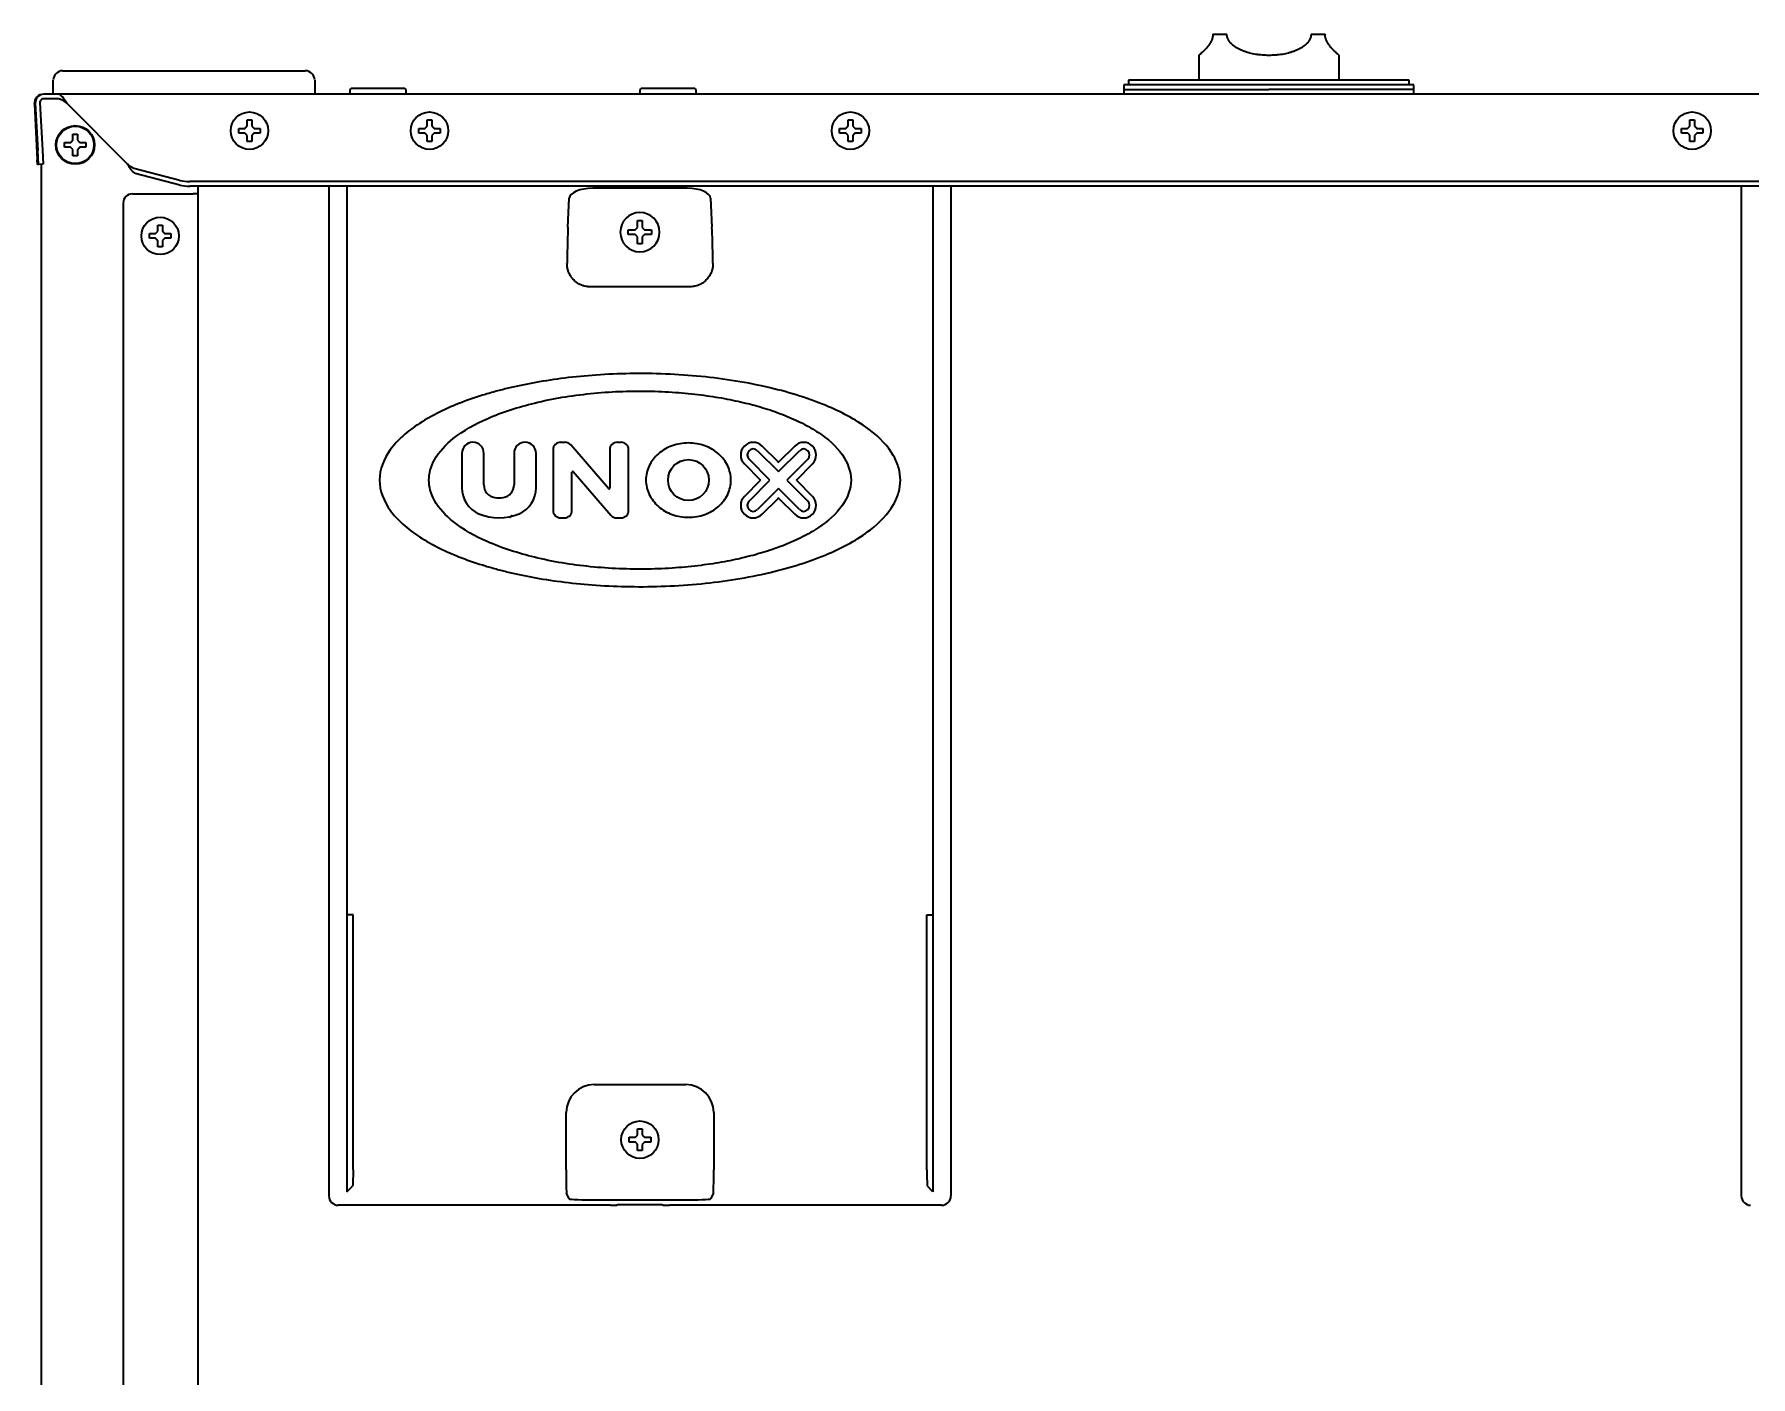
# Model space of a CAD drawing. Extents: x 5987 to 10491, y -672 to 3708.
# Drawn here: x 5997.1 to 6364.1, y 2134.2 to 2421.1 of the extents above; entities that cross this region are included whole.
import ezdxf

# ---------------------------------------------------------------- set-up
doc = ezdxf.new("R2010")
doc.units = 0
doc.header["$LTSCALE"] = 5
doc.layers.add('1', color=7, linetype='CONTINUOUS', true_color=0xffffff)

msp = doc.modelspace()

# ---------------------------------------------------------------- linework, layer by layer
at = {"layer": '1', "color": 7, "linetype": 'Continuous', "lineweight": 35}
for p, q in [((6249.07, 2421.13), (6252.07, 2421.13)), ((6270.07, 2421.13), (6273.07, 2421.13)), ((6246.07, 2416.63), (6246.07, 2411.32)), ((6276.07, 2411.32), (6276.07, 2416.63)), ((6001.07, 2408.33), (6001.13, 2411.36)), ((6003.13, 2413.33), (6008.12, 2413.33)), ((6008.12, 2413.33), (6050.02, 2413.33)), ((6050.02, 2413.33), (6055.02, 2413.33)), ((6057.02, 2411.36), (6057.07, 2408.33)), ((6291.07, 2411.33), (6231.07, 2411.33)), ((6231.07, 2411.33), (6231.07, 2410.33)), ((6291.07, 2410.33), (6291.07, 2411.33)), ((6002.07, 2408.33), (5999.07, 2408.33)), ((6855.07, 2408.33), (6002.07, 2408.33)), ((6064.82, 2409.58), (6064.57, 2409.33)), ((6064.57, 2409.33), (6064.57, 2408.33)), ((6076.32, 2409.58), (6064.82, 2409.58)), ((6076.57, 2409.33), (6076.32, 2409.58)), ((6076.57, 2408.33), (6076.57, 2409.33)), ((6126.82, 2409.58), (6126.57, 2409.33)), ((6126.57, 2409.33), (6126.57, 2408.33)), ((6138.32, 2409.58), (6126.82, 2409.58)), ((6138.57, 2409.33), (6138.32, 2409.58)), ((6138.57, 2408.33), (6138.57, 2409.33)), ((6261.07, 2410.33), (6230.07, 2410.33)), ((6230.07, 2410.33), (6230.07, 2409.33)), ((6230.07, 2409.33), (6230.07, 2408.33)), ((6230.07, 2409.33), (6261.07, 2409.33)), ((6292.07, 2410.33), (6261.07, 2410.33)), ((6292.07, 2409.33), (6261.07, 2409.33)), ((6292.07, 2409.33), (6292.07, 2410.33)), ((6292.07, 2408.33), (6292.07, 2409.33)), ((5997.08, 2406.22), (5997.7, 2394.32)), ((5997.27, 2406.43), (5997.8, 2396.32)), ((5998.27, 2406.48), (5998.8, 2396.37)), ((6002.07, 2407.33), (5999.07, 2407.33)), ((6004.07, 2406.33), (6017.07, 2393.33)), ((6040.77, 2400.53), (6040.77, 2401.03)), ((6040.77, 2400.03), (6040.77, 2400.53)), ((6045.37, 2401.03), (6045.37, 2400.53)), ((6045.37, 2400.53), (6045.37, 2400.03)), ((6079.27, 2400.53), (6079.27, 2401.03)), ((6079.27, 2400.03), (6079.27, 2400.53)), ((6083.87, 2401.03), (6083.87, 2400.53)), ((6083.87, 2400.53), (6083.87, 2400.03)), ((6169.27, 2400.53), (6169.27, 2401.03)), ((6169.27, 2400.03), (6169.27, 2400.53)), ((6173.87, 2401.03), (6173.87, 2400.53)), ((6173.87, 2400.53), (6173.87, 2400.03)), ((6349.27, 2400.53), (6349.27, 2401.03)), ((6349.27, 2400.03), (6349.27, 2400.53)), ((6353.87, 2401.03), (6353.87, 2400.53)), ((6353.87, 2400.53), (6353.87, 2400.03)), ((6003.52, 2397.48), (6003.52, 2397.98)), ((6003.52, 2396.98), (6003.52, 2397.48)), ((6008.12, 2397.98), (6008.12, 2397.48)), ((6008.12, 2397.48), (6008.12, 2396.98)), ((5997.75, 2393.33), (5997.7, 2394.32)), ((5997.75, 2393.33), (5997.96, 2393.34)), ((5997.96, 2393.33), (5997.8, 2396.32)), ((5998.96, 2393.38), (5997.96, 2393.33)), ((5998.57, 2393.35), (5998.57, 1373.93)), ((5998.8, 2396.37), (5998.96, 2393.38)), ((6028.19, 2389.88), (6018.61, 2392.36)), ((6028.19, 2388.91), (6018.61, 2391.39)), ((6826.83, 2389.65), (6030.32, 2389.65)), ((6018.07, 2387.03), (6031.07, 2387.03)), ((6826.83, 2388.69), (6030.32, 2388.69)), ((6032.07, 2387.03), (6031.07, 2387.03)), ((6032.07, 2388.68), (6032.07, 1387.03)), ((6060.07, 2388.69), (6060.07, 2172.82)), ((6063.92, 2388.69), (6063.92, 2232.89)), ((6111.17, 2379.87), (6111.47, 2386.07)), ((6136.68, 2388.21), (6116.47, 2388.21)), ((6141.68, 2386.07), (6141.97, 2379.87)), ((6189.23, 2388.69), (6189.23, 2232.89)), ((6193.07, 2388.69), (6193.07, 2172.82)), ((6362.07, 2388.69), (6362.07, 2172.82)), ((6016.07, 2385.03), (6016.07, 1376.53)), ((6021.67, 2378.03), (6021.67, 2378.53)), ((6026.27, 2378.53), (6026.27, 2378.03)), ((6124.07, 2379.33), (6125.57, 2379.33)), ((6124.07, 2378.83), (6124.07, 2379.33)), ((6124.07, 2378.33), (6124.07, 2378.83)), ((6125.57, 2378.33), (6124.07, 2378.33)), ((6125.57, 2379.33), (6126.07, 2379.83)), ((6126.07, 2377.83), (6125.57, 2378.33)), ((6126.07, 2379.83), (6126.07, 2381.33)), ((6126.07, 2381.33), (6127.07, 2381.33)), ((6127.07, 2381.33), (6127.07, 2379.83)), ((6127.07, 2379.83), (6127.57, 2379.33)), ((6127.57, 2378.33), (6127.07, 2377.83)), ((6127.57, 2379.33), (6129.07, 2379.33)), ((6129.07, 2378.33), (6127.57, 2378.33)), ((6129.07, 2379.33), (6129.07, 2378.83)), ((6129.07, 2378.83), (6129.07, 2378.33)), ((6021.67, 2377.53), (6021.67, 2378.03)), ((6026.27, 2378.03), (6026.27, 2377.53)), ((6126.07, 2376.33), (6126.07, 2377.83)), ((6127.07, 2376.33), (6126.07, 2376.33)), ((6127.07, 2377.83), (6127.07, 2376.33)), ((6137.25, 2367.15), (6115.9, 2367.15)), ((6088.48, 2331.55), (6088.48, 2324.2)), ((6093.19, 2324.79), (6093.19, 2331.55)), ((6099.65, 2331.55), (6099.65, 2324.79)), ((6104.36, 2324.2), (6104.36, 2331.55)), ((6108, 2332.29), (6108, 2319.37)), ((6110.55, 2333.9), (6109.61, 2333.9)), ((6119.88, 2324.02), (6111.77, 2333.35)), ((6120.11, 2332.29), (6120.11, 2324.11)), ((6122.53, 2333.9), (6121.73, 2333.9)), ((6124.15, 2319.37), (6124.15, 2332.29)), ((6151.71, 2332.12), (6156.18, 2327.64)), ((6156.09, 2329.73), (6152.7, 2333.11)), ((6156.18, 2327.64), (6160.66, 2332.12)), ((6159.66, 2333.11), (6156.28, 2329.73)), ((6112.04, 2319.37), (6112.04, 2327.55)), ((6112.27, 2327.64), (6120.38, 2318.31)), ((6148.9, 2329.31), (6152.28, 2325.92)), ((6154.37, 2325.83), (6149.89, 2330.3)), ((6162.48, 2330.3), (6158, 2325.83)), ((6160.09, 2325.92), (6163.47, 2329.31)), ((6152.28, 2325.73), (6148.9, 2322.35)), ((6149.89, 2321.35), (6154.37, 2325.83)), ((6156.18, 2324.01), (6151.71, 2319.53)), ((6160.66, 2319.53), (6156.18, 2324.01)), ((6158, 2325.83), (6162.48, 2321.35)), ((6163.47, 2322.35), (6160.09, 2325.73)), ((6152.7, 2318.54), (6156.09, 2321.92)), ((6156.28, 2321.92), (6159.66, 2318.54)), ((6109.61, 2317.75), (6110.42, 2317.75)), ((6121.6, 2317.75), (6122.53, 2317.75)), ((6063.92, 2232.89), (6063.92, 2173.67)), ((6065.23, 2232.89), (6063.92, 2232.89)), ((6065.23, 2178.37), (6065.23, 2232.89)), ((6187.91, 2178.37), (6187.91, 2232.89)), ((6187.91, 2232.89), (6189.23, 2232.89)), ((6189.23, 2232.89), (6189.23, 2173.67)), ((6116.79, 2196.61), (6136.36, 2196.61)), ((6110.79, 2178.37), (6110.79, 2190.61)), ((6142.36, 2190.61), (6142.36, 2178.37)), ((6124.27, 2184.83), (6124.27, 2185.33)), ((6124.27, 2184.33), (6124.27, 2184.83)), ((6128.87, 2185.33), (6128.87, 2184.83)), ((6128.87, 2184.83), (6128.87, 2184.33)), ((6063.92, 2173.67), (6065.11, 2174.87)), ((6111.47, 2172.17), (6110.87, 2173.37)), ((6142.27, 2173.37), (6141.68, 2172.17)), ((6189.23, 2173.67), (6188.03, 2174.87)), ((6120.24, 2170.83), (6062.07, 2170.83)), ((6135.68, 2171.93), (6117.47, 2171.93)), ((6130.07, 2170.9), (6123.07, 2170.9)), ((6191.07, 2170.83), (6132.9, 2170.83))]:
    msp.add_line(p, q, dxfattribs=at)
for centre, radius in [((6043.07, 2400.53), 4), ((6081.57, 2400.53), 4), ((6171.57, 2400.53), 4), ((6351.57, 2400.53), 4), ((6005.82, 2397.48), 4.13), ((6005.82, 2397.48), 4), ((6023.97, 2378.03), 4), ((6136.94, 2325.83), 4.37), ((6126.57, 2184.83), 4)]:
    msp.add_circle(centre, radius, dxfattribs=at)
for centre, radius, start, end in [((6003.13, 2411.33), 2, 90, 179), ((6055.02, 2411.33), 2, 1, 90), ((5999.07, 2406.33), 2, 90, 183), ((5999.07, 2406.53), 1.8, 90, 183), ((5999.07, 2406.53), 0.8, 90, 183), ((6018.07, 2385.03), 2, 90, 180), ((6126.57, 2378.83), 4.2, 0, 180), ((6126.57, 2378.83), 4.2, 180, 0), ((6090.84, 2331.55), 2.36, 0, 180), ((6102.01, 2331.55), 2.36, 0, 180), ((6109.61, 2332.29), 1.62, 90, 180), ((6110.55, 2332.29), 1.62, 41, 90), ((6121.73, 2332.29), 1.62, 90, 180), ((6122.53, 2332.29), 1.62, 0, 90), ((6150.8, 2331.21), 2.69, 45, 225), ((6150.8, 2331.21), 1.29, 45, 225), ((6161.57, 2331.21), 2.69, 315, 135), ((6161.57, 2331.21), 1.29, 315, 135), ((6112.17, 2327.55), 0.135, 41, 180), ((6156.18, 2329.82), 0.135, 225, 315), ((6094.54, 2324.2), 6.06, 180, 246.4218), ((6095.88, 2324.79), 2.69, 180, 262.3377), ((6096.96, 2324.79), 2.69, 277.6623, 0), ((6098.31, 2324.2), 6.06, 293.5782, 0), ((6119.98, 2324.11), 0.135, 221, 0), ((6152.19, 2325.83), 0.135, 315, 45), ((6160.18, 2325.83), 0.135, 135, 225), ((6096.42, 2328.79), 6.73, 262.3377, 277.6623), ((6150.8, 2320.44), 2.69, 135, 315), ((6150.8, 2320.44), 1.29, 135, 315), ((6156.18, 2321.83), 0.135, 45, 135), ((6161.57, 2320.44), 2.69, 225, 45), ((6161.57, 2320.44), 1.29, 225, 45), ((6096.42, 2328.52), 10.77, 246.4218, 293.5782), ((6109.61, 2319.37), 1.62, 180, 270), ((6110.42, 2319.37), 1.62, 270, 0), ((6121.6, 2319.37), 1.62, 221, 270), ((6122.53, 2319.37), 1.62, 270, 0)]:
    msp.add_arc(centre, radius, start, end, dxfattribs=at)
for centre, major_axis, ratio, start_param, end_param in [((6030.32, 2390.43), (-3, 0), 0.258819, 0.785398, 1.570796), ((6030.32, 2389.46), (-3, 0), 0.258819, 0.785398, 1.570796), ((6116.47, 2386.03), (5, 0), 0.436764, 1.570796, 3.124139), ((6136.68, 2386.03), (5, 0), 0.436764, 0.017453, 1.570796), ((6111.35, 2352.62), (0, 29), 0.017455, 0.349066, 0.828488), ((6141.8, 2352.62), (0, 29), 0.017455, -0.828488, -0.349066), ((6116.79, 2190.61), (-4.24, 4.24), 0.999594, -0.785246, 0.785246), ((6136.36, 2190.61), (4.24, 4.24), 0.999594, 5.497939, 7.068431), ((6110.87, 2178.37), (0, 5), 0.017455, 1.570796, 3.106686), ((6142.27, 2178.37), (0, 5), 0.017455, 3.176499, 4.712389), ((6188.04, 2178.37), (0, 3.5), 0.034921, 1.570796, 3.106686), ((6062.07, 2172.83), (1.42, 1.42), 0.998783, 2.356803, 3.926382), ((6191.07, 2172.83), (-1.42, 1.42), 0.998783, 2.356803, 3.926382), ((6364.07, 2172.83), (1.42, 1.42), 0.998783, 2.356803, 3.926382), ((6117.47, 2172.18), (6, 0), 0.040741, 3.159046, 4.712389), ((6120.24, 2170.88), (1.5, 0), 0.034921, 4.712389, 5.943348), ((6123.07, 2170.84), (-1.5, 0), 0.034921, -1.570796, -0.339837), ((6130.07, 2170.84), (-1.5, 0), 0.034921, 3.48143, 4.712389), ((6132.9, 2170.88), (-1.5, 0), 0.034921, 0.339837, 1.570796), ((6135.68, 2172.18), (-6, 0), 0.040741, 1.570796, 3.124139)]:
    msp.add_ellipse(centre, major_axis=major_axis, ratio=ratio, start_param=start_param, end_param=end_param, dxfattribs=at)
at = {"layer": '1', "color": 7, "linetype": 'Continuous', "lineweight": 35, "extrusion": (0, 0, -1)}
msp.add_ellipse((6065.11, 2178.37), major_axis=(0, 3.5), ratio=0.034921, start_param=1.570796, end_param=3.106686, dxfattribs=at)
at = {"layer": '1', "color": 7, "linetype": 'Continuous', "lineweight": 35}
for points, knots in [([(6249.07, 2421.13), (6249.07, 2421.07), (6249.07, 2421.01), (6249.06, 2420.89), (6249.06, 2420.83), (6249.04, 2420.65), (6249.02, 2420.54), (6248.97, 2420.31), (6248.93, 2420.21), (6248.86, 2420), (6248.83, 2419.9), (6248.77, 2419.78), (6248.76, 2419.76), (6248.74, 2419.71), (6248.73, 2419.69), (6248.7, 2419.62), (6248.68, 2419.57), (6248.61, 2419.44), (6248.56, 2419.36), (6248.47, 2419.19), (6248.42, 2419.12), (6248.32, 2418.97), (6248.27, 2418.89), (6248.2, 2418.79), (6248.17, 2418.76), (6248.12, 2418.69), (6248.1, 2418.66), (6248.02, 2418.56), (6247.97, 2418.5), (6247.87, 2418.38), (6247.82, 2418.32), (6247.73, 2418.21), (6247.68, 2418.15), (6247.44, 2417.89), (6247.27, 2417.71), (6247.06, 2417.51), (6247.02, 2417.47), (6246.94, 2417.4), (6246.83, 2417.29), (6246.73, 2417.2), (6246.54, 2417.02), (6246.43, 2416.93), (6246.32, 2416.83), (6246.29, 2416.81), (6246.26, 2416.78), (6246.24, 2416.77), (6246.23, 2416.76), (6246.19, 2416.72), (6246.13, 2416.68), (6246.1, 2416.65), (6246.08, 2416.63), (6246.07, 2416.63), (6246.07, 2416.63)], [0, 0, 0, 0, 0.015661, 0.015661, 0.031322, 0.031322, 0.062644, 0.062644, 0.093966, 0.093966, 0.125288, 0.125288, 0.133118, 0.133118, 0.140949, 0.140949, 0.15661, 0.15661, 0.187932, 0.187932, 0.219254, 0.219254, 0.250576, 0.250576, 0.266237, 0.266237, 0.281898, 0.281898, 0.31322, 0.31322, 0.344542, 0.344542, 0.375864, 0.375864, 0.501151, 0.501151, 0.532473, 0.532473, 0.563795, 0.626439, 0.626439, 0.751727, 0.751727, 0.783049, 0.79871, 0.79871, 0.814371, 0.814371, 0.877015, 0.939659, 0.939659, 1, 1, 1, 1]), ([(6270.07, 2421.13), (6270.07, 2421.07), (6270.07, 2421.01), (6270.06, 2420.89), (6270.05, 2420.83), (6270.03, 2420.65), (6270, 2420.54), (6269.93, 2420.31), (6269.88, 2420.2), (6269.79, 2420), (6269.73, 2419.9), (6269.65, 2419.75), (6269.61, 2419.71), (6269.55, 2419.62), (6269.52, 2419.57), (6269.42, 2419.44), (6269.35, 2419.35), (6269.2, 2419.19), (6269.13, 2419.11), (6268.97, 2418.96), (6268.89, 2418.89), (6268.76, 2418.79), (6268.72, 2418.75), (6268.64, 2418.69), (6268.59, 2418.65), (6268.46, 2418.56), (6268.37, 2418.49), (6268.1, 2418.31), (6267.92, 2418.2), (6267.54, 2417.99), (6267.34, 2417.89), (6266.94, 2417.71), (6266.74, 2417.63), (6266.42, 2417.51), (6266.32, 2417.47), (6266.11, 2417.39), (6266, 2417.36), (6265.67, 2417.26), (6265.46, 2417.19), (6264.8, 2417.02), (6264.35, 2416.93), (6263.66, 2416.81), (6263.43, 2416.78), (6263.08, 2416.74), (6262.9, 2416.72), (6262.73, 2416.7), (6262.61, 2416.69), (6262.55, 2416.69), (6262.02, 2416.64), (6261.54, 2416.63), (6260.6, 2416.63), (6260.13, 2416.64), (6259.42, 2416.7), (6259.19, 2416.72), (6258.84, 2416.77), (6258.72, 2416.78), (6258.49, 2416.82), (6258.37, 2416.83), (6257.8, 2416.93), (6257.35, 2417.02), (6256.69, 2417.19), (6256.47, 2417.26), (6256.04, 2417.39), (6255.83, 2417.47), (6255.52, 2417.58), (6255.42, 2417.62), (6255.21, 2417.71), (6255.11, 2417.75), (6254.81, 2417.89), (6254.61, 2417.99), (6254.32, 2418.15), (6254.23, 2418.2), (6254.04, 2418.31), (6253.95, 2418.37), (6253.77, 2418.49), (6253.68, 2418.56), (6253.55, 2418.65), (6253.51, 2418.69), (6253.42, 2418.75), (6253.38, 2418.79), (6253.26, 2418.89), (6253.18, 2418.96), (6253.02, 2419.11), (6252.94, 2419.19), (6252.8, 2419.35), (6252.73, 2419.44), (6252.63, 2419.57), (6252.59, 2419.62), (6252.53, 2419.71), (6252.5, 2419.75), (6252.41, 2419.9), (6252.36, 2420), (6252.29, 2420.15), (6252.26, 2420.2), (6252.23, 2420.29), (6252.22, 2420.31), (6252.2, 2420.37), (6252.19, 2420.4), (6252.15, 2420.54), (6252.12, 2420.65), (6252.09, 2420.83), (6252.09, 2420.89), (6252.08, 2420.98), (6252.08, 2421.01), (6252.07, 2421.07), (6252.07, 2421.1), (6252.07, 2421.13)], [0, 0, 0, 0, 0.007812, 0.007812, 0.015625, 0.015625, 0.03125, 0.03125, 0.046875, 0.046875, 0.0625, 0.0625, 0.070312, 0.070312, 0.078125, 0.078125, 0.09375, 0.09375, 0.109375, 0.109375, 0.125, 0.125, 0.132812, 0.132812, 0.140625, 0.140625, 0.15625, 0.15625, 0.1875, 0.1875, 0.21875, 0.21875, 0.25, 0.25, 0.265625, 0.265625, 0.28125, 0.28125, 0.3125, 0.3125, 0.375, 0.375, 0.40625, 0.40625, 0.421875, 0.429687, 0.429687, 0.4375, 0.4375, 0.5, 0.5, 0.5625, 0.5625, 0.59375, 0.59375, 0.609375, 0.609375, 0.625, 0.625, 0.6875, 0.6875, 0.71875, 0.71875, 0.75, 0.75, 0.765625, 0.765625, 0.78125, 0.78125, 0.8125, 0.8125, 0.828125, 0.828125, 0.84375, 0.84375, 0.859375, 0.859375, 0.867187, 0.867187, 0.875, 0.875, 0.890625, 0.890625, 0.90625, 0.90625, 0.921875, 0.921875, 0.929688, 0.929688, 0.9375, 0.9375, 0.953125, 0.953125, 0.960938, 0.960938, 0.964844, 0.964844, 0.96875, 0.96875, 0.984375, 0.984375, 0.992188, 0.992188, 0.996094, 0.996094, 1, 1, 1, 1]), ([(6276.07, 2416.63), (6276.07, 2416.63), (6276.05, 2416.64), (6275.98, 2416.7), (6275.95, 2416.72), (6275.89, 2416.78), (6275.85, 2416.81), (6275.78, 2416.87), (6275.75, 2416.9), (6275.71, 2416.93), (6275.68, 2416.96), (6275.67, 2416.97), (6275.6, 2417.03), (6275.48, 2417.13), (6275.35, 2417.26), (6275.2, 2417.4), (6275.13, 2417.47), (6274.96, 2417.63), (6274.88, 2417.71), (6274.7, 2417.89), (6274.61, 2417.99), (6274.49, 2418.12), (6274.47, 2418.15), (6274.42, 2418.2), (6274.4, 2418.23), (6274.32, 2418.32), (6274.27, 2418.37), (6274.13, 2418.55), (6274.03, 2418.68), (6273.9, 2418.86), (6273.88, 2418.89), (6273.83, 2418.97), (6273.8, 2419), (6273.73, 2419.12), (6273.68, 2419.19), (6273.58, 2419.36), (6273.54, 2419.44), (6273.45, 2419.61), (6273.4, 2419.71), (6273.35, 2419.83), (6273.34, 2419.85), (6273.32, 2419.9), (6273.29, 2419.97), (6273.26, 2420.05), (6273.21, 2420.2), (6273.18, 2420.31), (6273.14, 2420.48), (6273.13, 2420.54), (6273.11, 2420.65), (6273.1, 2420.71), (6273.08, 2420.89), (6273.07, 2421.01), (6273.07, 2421.13)], [0, 0, 0, 0, 0.124495, 0.124495, 0.187031, 0.187031, 0.249567, 0.249567, 0.280835, 0.296469, 0.296469, 0.312103, 0.312103, 0.374639, 0.437175, 0.437175, 0.499711, 0.499711, 0.562247, 0.562247, 0.624783, 0.624783, 0.640418, 0.640418, 0.656052, 0.656052, 0.68732, 0.68732, 0.749856, 0.749856, 0.76549, 0.76549, 0.781124, 0.781124, 0.812392, 0.812392, 0.84366, 0.84366, 0.874928, 0.874928, 0.882745, 0.882745, 0.890562, 0.906196, 0.906196, 0.937464, 0.937464, 0.953098, 0.953098, 0.968732, 0.968732, 1, 1, 1, 1]), ([(6004.07, 2406.33), (6003.99, 2406.39), (6003.91, 2406.46), (6003.74, 2406.59), (6003.66, 2406.65), (6003.49, 2406.77), (6003.41, 2406.83), (6003.24, 2406.94), (6003.16, 2406.99), (6002.99, 2407.08), (6002.91, 2407.12), (6002.74, 2407.19), (6002.66, 2407.22), (6002.49, 2407.28), (6002.41, 2407.29), (6002.24, 2407.32), (6002.16, 2407.33), (6002.07, 2407.33)], [0, 0, 0, 0, 0.125, 0.125, 0.25, 0.25, 0.375, 0.375, 0.5, 0.5, 0.625, 0.625, 0.75, 0.75, 0.875, 0.875, 1, 1, 1, 1]), ([(6040.77, 2401.03), (6040.98, 2401.03), (6041.19, 2401.03), (6041.51, 2401.03), (6041.62, 2401.03), (6041.84, 2401.03), (6041.96, 2401.03), (6042.07, 2401.03)], [0, 0, 0, 0, 0.5, 0.5, 0.75, 0.75, 1, 1, 1, 1]), ([(6043.57, 2402.83), (6043.57, 2402.62), (6043.57, 2402.41), (6043.57, 2402.09), (6043.57, 2401.98), (6043.57, 2401.75), (6043.57, 2401.64), (6043.57, 2401.53)], [0, 0, 0, 0, 0.5, 0.5, 0.75, 0.75, 1, 1, 1, 1]), ([(6079.27, 2401.03), (6079.48, 2401.03), (6079.69, 2401.03), (6080.01, 2401.03), (6080.12, 2401.03), (6080.34, 2401.03), (6080.46, 2401.03), (6080.57, 2401.03)], [0, 0, 0, 0, 0.5, 0.5, 0.75, 0.75, 1, 1, 1, 1]), ([(6082.07, 2402.83), (6082.07, 2402.62), (6082.07, 2402.41), (6082.07, 2402.09), (6082.07, 2401.98), (6082.07, 2401.75), (6082.07, 2401.64), (6082.07, 2401.53)], [0, 0, 0, 0, 0.5, 0.5, 0.75, 0.75, 1, 1, 1, 1]), ([(6169.27, 2401.03), (6169.48, 2401.03), (6169.69, 2401.03), (6170.01, 2401.03), (6170.12, 2401.03), (6170.34, 2401.03), (6170.46, 2401.03), (6170.57, 2401.03)], [0, 0, 0, 0, 0.5, 0.5, 0.75, 0.75, 1, 1, 1, 1]), ([(6172.07, 2402.83), (6172.07, 2402.62), (6172.07, 2402.41), (6172.07, 2402.09), (6172.07, 2401.98), (6172.07, 2401.75), (6172.07, 2401.64), (6172.07, 2401.53)], [0, 0, 0, 0, 0.5, 0.5, 0.75, 0.75, 1, 1, 1, 1]), ([(6349.27, 2401.03), (6349.48, 2401.03), (6349.69, 2401.03), (6350.01, 2401.03), (6350.12, 2401.03), (6350.34, 2401.03), (6350.46, 2401.03), (6350.57, 2401.03)], [0, 0, 0, 0, 0.5, 0.5, 0.75, 0.75, 1, 1, 1, 1]), ([(6352.07, 2402.83), (6352.07, 2402.62), (6352.07, 2402.41), (6352.07, 2402.09), (6352.07, 2401.98), (6352.07, 2401.75), (6352.07, 2401.64), (6352.07, 2401.53)], [0, 0, 0, 0, 0.5, 0.5, 0.75, 0.75, 1, 1, 1, 1]), ([(6003.52, 2397.98), (6003.73, 2397.98), (6003.94, 2397.98), (6004.26, 2397.98), (6004.37, 2397.98), (6004.59, 2397.98), (6004.71, 2397.98), (6004.82, 2397.98)], [0, 0, 0, 0, 0.5, 0.5, 0.75, 0.75, 1, 1, 1, 1]), ([(6006.32, 2399.78), (6006.32, 2399.57), (6006.32, 2399.36), (6006.32, 2399.04), (6006.32, 2398.93), (6006.32, 2398.7), (6006.32, 2398.59), (6006.32, 2398.48)], [0, 0, 0, 0, 0.5, 0.5, 0.75, 0.75, 1, 1, 1, 1]), ([(6008.12, 2396.98), (6007.92, 2396.98), (6007.71, 2396.98), (6007.39, 2396.98), (6007.28, 2396.98), (6007.05, 2396.98), (6006.94, 2396.98), (6006.82, 2396.98)], [0, 0, 0, 0, 0.5, 0.5, 0.75, 0.75, 1, 1, 1, 1]), ([(6042.57, 2398.23), (6042.57, 2398.43), (6042.57, 2398.64), (6042.57, 2398.96), (6042.57, 2399.07), (6042.57, 2399.3), (6042.57, 2399.41), (6042.57, 2399.53)], [0, 0, 0, 0, 0.5, 0.5, 0.75, 0.75, 1, 1, 1, 1]), ([(6045.37, 2400.03), (6045.17, 2400.03), (6044.96, 2400.03), (6044.64, 2400.03), (6044.53, 2400.03), (6044.3, 2400.03), (6044.19, 2400.03), (6044.07, 2400.03)], [0, 0, 0, 0, 0.5, 0.5, 0.75, 0.75, 1, 1, 1, 1]), ([(6081.07, 2398.23), (6081.07, 2398.43), (6081.07, 2398.64), (6081.07, 2398.96), (6081.07, 2399.07), (6081.07, 2399.3), (6081.07, 2399.41), (6081.07, 2399.53)], [0, 0, 0, 0, 0.5, 0.5, 0.75, 0.75, 1, 1, 1, 1]), ([(6083.87, 2400.03), (6083.67, 2400.03), (6083.46, 2400.03), (6083.14, 2400.03), (6083.03, 2400.03), (6082.8, 2400.03), (6082.69, 2400.03), (6082.57, 2400.03)], [0, 0, 0, 0, 0.5, 0.5, 0.75, 0.75, 1, 1, 1, 1]), ([(6171.07, 2398.23), (6171.07, 2398.43), (6171.07, 2398.64), (6171.07, 2398.96), (6171.07, 2399.07), (6171.07, 2399.3), (6171.07, 2399.41), (6171.07, 2399.53)], [0, 0, 0, 0, 0.5, 0.5, 0.75, 0.75, 1, 1, 1, 1]), ([(6173.87, 2400.03), (6173.67, 2400.03), (6173.46, 2400.03), (6173.14, 2400.03), (6173.03, 2400.03), (6172.8, 2400.03), (6172.69, 2400.03), (6172.57, 2400.03)], [0, 0, 0, 0, 0.5, 0.5, 0.75, 0.75, 1, 1, 1, 1]), ([(6351.07, 2398.23), (6351.07, 2398.43), (6351.07, 2398.64), (6351.07, 2398.96), (6351.07, 2399.07), (6351.07, 2399.3), (6351.07, 2399.41), (6351.07, 2399.53)], [0, 0, 0, 0, 0.5, 0.5, 0.75, 0.75, 1, 1, 1, 1]), ([(6353.87, 2400.03), (6353.67, 2400.03), (6353.46, 2400.03), (6353.14, 2400.03), (6353.03, 2400.03), (6352.8, 2400.03), (6352.69, 2400.03), (6352.57, 2400.03)], [0, 0, 0, 0, 0.5, 0.5, 0.75, 0.75, 1, 1, 1, 1]), ([(6005.32, 2395.18), (6005.32, 2395.38), (6005.32, 2395.59), (6005.32, 2395.91), (6005.32, 2396.02), (6005.32, 2396.25), (6005.32, 2396.36), (6005.32, 2396.48)], [0, 0, 0, 0, 0.5, 0.5, 0.75, 0.75, 1, 1, 1, 1]), ([(6018.61, 2391.39), (6018.54, 2391.42), (6018.48, 2391.46), (6018.35, 2391.55), (6018.29, 2391.6), (6018.16, 2391.72), (6018.1, 2391.79), (6017.97, 2391.94), (6017.9, 2392.02), (6017.78, 2392.2), (6017.71, 2392.29), (6017.58, 2392.48), (6017.52, 2392.58), (6017.39, 2392.79), (6017.33, 2392.89), (6017.2, 2393.11), (6017.14, 2393.22), (6017.07, 2393.33)], [0, 0, 0, 0, 0.125, 0.125, 0.25, 0.25, 0.375, 0.375, 0.5, 0.5, 0.625, 0.625, 0.75, 0.75, 0.875, 0.875, 1, 1, 1, 1]), ([(6021.67, 2378.53), (6021.88, 2378.53), (6022.09, 2378.53), (6022.41, 2378.53), (6022.52, 2378.53), (6022.74, 2378.53), (6022.86, 2378.53), (6022.97, 2378.53)], [0, 0, 0, 0, 0.5, 0.5, 0.75, 0.75, 1, 1, 1, 1]), ([(6024.47, 2380.33), (6024.47, 2380.12), (6024.47, 2379.91), (6024.47, 2379.59), (6024.47, 2379.48), (6024.47, 2379.25), (6024.47, 2379.14), (6024.47, 2379.03)], [0, 0, 0, 0, 0.5, 0.5, 0.75, 0.75, 1, 1, 1, 1]), ([(6023.47, 2375.73), (6023.47, 2375.93), (6023.47, 2376.14), (6023.47, 2376.46), (6023.47, 2376.57), (6023.47, 2376.8), (6023.47, 2376.91), (6023.47, 2377.03)], [0, 0, 0, 0, 0.5, 0.5, 0.75, 0.75, 1, 1, 1, 1]), ([(6026.27, 2377.53), (6026.07, 2377.53), (6025.86, 2377.53), (6025.54, 2377.53), (6025.43, 2377.53), (6025.2, 2377.53), (6025.09, 2377.53), (6024.97, 2377.53)], [0, 0, 0, 0, 0.5, 0.5, 0.75, 0.75, 1, 1, 1, 1]), ([(6115.9, 2367.15), (6115.85, 2367.15), (6115.8, 2367.15), (6115.7, 2367.15), (6115.56, 2367.16), (6115.41, 2367.17), (6115.13, 2367.21), (6114.94, 2367.24), (6114.66, 2367.31), (6114.57, 2367.33), (6114.43, 2367.37), (6114.39, 2367.39), (6114.3, 2367.42), (6114.25, 2367.43), (6114.03, 2367.51), (6113.86, 2367.59), (6113.53, 2367.75), (6113.37, 2367.84), (6113.18, 2367.97), (6113.14, 2367.99), (6113.07, 2368.05), (6112.96, 2368.12), (6112.85, 2368.2), (6112.65, 2368.37), (6112.52, 2368.49), (6112.29, 2368.73), (6112.17, 2368.85), (6112.04, 2369.01), (6112.02, 2369.05), (6111.97, 2369.11), (6111.94, 2369.15), (6111.87, 2369.24), (6111.83, 2369.31), (6111.7, 2369.51), (6111.62, 2369.65), (6111.47, 2369.92), (6111.41, 2370.06), (6111.32, 2370.26), (6111.3, 2370.33), (6111.26, 2370.44), (6111.25, 2370.47), (6111.22, 2370.54), (6111.21, 2370.58), (6111.16, 2370.75), (6111.12, 2370.89), (6111.06, 2371.16), (6111.04, 2371.3), (6110.98, 2371.7), (6110.97, 2371.96), (6110.97, 2372.23)], [0, 0, 0, 0, 0.015625, 0.015625, 0.03125, 0.0625, 0.0625, 0.125, 0.125, 0.15625, 0.15625, 0.171875, 0.171875, 0.1875, 0.1875, 0.25, 0.25, 0.3125, 0.3125, 0.328125, 0.328125, 0.34375, 0.375, 0.375, 0.4375, 0.4375, 0.5, 0.5, 0.515625, 0.515625, 0.53125, 0.53125, 0.5625, 0.5625, 0.625, 0.625, 0.6875, 0.6875, 0.71875, 0.71875, 0.734375, 0.734375, 0.75, 0.75, 0.8125, 0.8125, 0.875, 0.875, 1, 1, 1, 1]), ([(6142.17, 2372.23), (6142.17, 2372.16), (6142.17, 2372.09), (6142.17, 2371.96), (6142.17, 2371.9), (6142.16, 2371.7), (6142.14, 2371.56), (6142.11, 2371.3), (6142.08, 2371.16), (6142.02, 2370.89), (6141.99, 2370.75), (6141.92, 2370.54), (6141.9, 2370.47), (6141.86, 2370.37), (6141.85, 2370.34), (6141.82, 2370.27), (6141.81, 2370.23), (6141.74, 2370.06), (6141.67, 2369.92), (6141.53, 2369.65), (6141.45, 2369.51), (6141.28, 2369.25), (6141.18, 2369.11), (6141.05, 2368.95), (6141.03, 2368.92), (6140.97, 2368.86), (6140.94, 2368.82), (6140.86, 2368.73), (6140.8, 2368.67), (6140.62, 2368.49), (6140.49, 2368.37), (6140.22, 2368.15), (6140.08, 2368.04), (6139.91, 2367.93), (6139.89, 2367.92), (6139.85, 2367.9), (6139.83, 2367.88), (6139.77, 2367.85), (6139.65, 2367.78), (6139.53, 2367.71), (6139.29, 2367.59), (6139.12, 2367.52), (6138.77, 2367.39), (6138.58, 2367.33), (6138.35, 2367.28), (6138.3, 2367.26), (6138.21, 2367.25), (6138.07, 2367.22), (6137.92, 2367.2), (6137.64, 2367.16), (6137.44, 2367.15), (6137.25, 2367.15)], [0, 0, 0, 0, 0.03125, 0.03125, 0.0625, 0.0625, 0.125, 0.125, 0.1875, 0.1875, 0.25, 0.25, 0.28125, 0.28125, 0.296875, 0.296875, 0.3125, 0.3125, 0.375, 0.375, 0.4375, 0.4375, 0.5, 0.5, 0.515625, 0.515625, 0.53125, 0.53125, 0.5625, 0.5625, 0.625, 0.625, 0.6875, 0.6875, 0.695313, 0.695313, 0.703125, 0.703125, 0.71875, 0.75, 0.75, 0.8125, 0.8125, 0.875, 0.875, 0.890625, 0.890625, 0.90625, 0.9375, 0.9375, 1, 1, 1, 1]), ([(6182.26, 2325.83), (6182.26, 2326.68), (6182, 2328.5), (6180.28, 2332.46), (6175.29, 2337.41), (6166.17, 2342.24), (6153.89, 2346.02), (6139.59, 2348.27), (6127.09, 2348.77), (6117.35, 2348.36), (6110.62, 2347.71), (6105.37, 2346.92), (6101.47, 2346.17), (6098.75, 2345.57), (6096.12, 2344.91), (6092.68, 2343.94), (6088.5, 2342.53), (6083.77, 2340.49), (6079.51, 2338.13), (6075.91, 2335.44), (6072.38, 2331.73), (6070.89, 2328.11), (6070.89, 2325.83)], [0, 0, 0, 0, 0.019941, 0.042354, 0.099604, 0.179479, 0.281703, 0.398223, 0.516716, 0.573001, 0.625808, 0.674436, 0.697057, 0.718516, 0.739445, 0.760411, 0.802011, 0.842362, 0.880468, 0.915456, 0.946829, 1, 1, 1, 1]), ([(6081.45, 2325.83), (6081.45, 2326.54), (6081.66, 2328.06), (6083.05, 2331.35), (6087.07, 2335.49), (6094.47, 2339.54), (6104.43, 2342.7), (6116.02, 2344.58), (6126.15, 2345), (6134.05, 2344.65), (6139.5, 2344.11), (6143.76, 2343.46), (6146.92, 2342.83), (6149.12, 2342.33), (6151.25, 2341.77), (6154.04, 2340.96), (6157.43, 2339.78), (6161.27, 2338.08), (6165.65, 2335.55), (6170.01, 2331.93), (6171.7, 2327.72), (6171.7, 2325.83)], [0, 0, 0, 0, 0.020426, 0.043294, 0.101168, 0.181166, 0.283064, 0.398962, 0.516733, 0.572675, 0.625172, 0.673535, 0.696042, 0.717401, 0.73824, 0.759127, 0.800607, 0.840911, 0.879072, 0.945685, 1, 1, 1, 1]), ([(6146.02, 2325.83), (6146.02, 2326.87), (6145.52, 2329.01), (6143.46, 2331.65), (6140.45, 2333.37), (6136.94, 2333.97), (6133.43, 2333.37), (6130.41, 2331.65), (6128.35, 2329.01), (6127.85, 2326.87), (6127.85, 2325.83)], [0, 0, 0, 0, 0.117152, 0.239047, 0.367351, 0.5, 0.632649, 0.760953, 0.882848, 1, 1, 1, 1]), ([(6070.89, 2325.83), (6070.89, 2323.55), (6072.38, 2319.92), (6075.91, 2316.22), (6079.51, 2313.52), (6083.77, 2311.16), (6088.5, 2309.13), (6092.68, 2307.72), (6096.12, 2306.74), (6098.75, 2306.08), (6101.47, 2305.48), (6105.37, 2304.73), (6110.62, 2303.94), (6117.35, 2303.3), (6127.09, 2302.89), (6139.59, 2303.38), (6153.89, 2305.63), (6166.17, 2309.41), (6175.29, 2314.24), (6180.28, 2319.2), (6182, 2323.15), (6182.26, 2324.97), (6182.26, 2325.83)], [0, 0, 0, 0, 0.053171, 0.084544, 0.119532, 0.157638, 0.197989, 0.239589, 0.260555, 0.281484, 0.302943, 0.325564, 0.374192, 0.426999, 0.483284, 0.601777, 0.718297, 0.820521, 0.900396, 0.957646, 0.980059, 1, 1, 1, 1]), ([(6171.7, 2325.83), (6171.7, 2323.93), (6170.01, 2319.72), (6165.65, 2316.1), (6161.27, 2313.57), (6157.43, 2311.87), (6154.04, 2310.69), (6151.25, 2309.88), (6149.12, 2309.33), (6146.92, 2308.82), (6143.76, 2308.2), (6139.5, 2307.54), (6134.05, 2307), (6126.15, 2306.66), (6116.02, 2307.07), (6104.43, 2308.95), (6094.47, 2312.11), (6087.07, 2316.16), (6083.05, 2320.31), (6081.66, 2323.6), (6081.45, 2325.11), (6081.45, 2325.83)], [0, 0, 0, 0, 0.054315, 0.120928, 0.159089, 0.199393, 0.240873, 0.26176, 0.282599, 0.303958, 0.326465, 0.374828, 0.427325, 0.483267, 0.601038, 0.716936, 0.818834, 0.898832, 0.956706, 0.979574, 1, 1, 1, 1]), ([(6127.85, 2325.83), (6127.85, 2324.79), (6128.35, 2322.64), (6130.41, 2320.01), (6133.43, 2318.28), (6136.94, 2317.68), (6140.45, 2318.28), (6143.46, 2320.01), (6145.52, 2322.64), (6146.02, 2324.79), (6146.02, 2325.83)], [0, 0, 0, 0, 0.117152, 0.239047, 0.367351, 0.5, 0.632649, 0.760953, 0.882848, 1, 1, 1, 1]), ([(6098.89, 2317.9), (6098.9, 2317.9), (6098.9, 2317.91), (6098.91, 2317.93), (6098.93, 2317.94), (6098.94, 2317.96), (6098.95, 2317.98), (6098.96, 2317.99), (6098.98, 2318.01), (6098.99, 2318.03), (6099.01, 2318.05), (6099.02, 2318.07), (6099.04, 2318.09), (6099.05, 2318.1), (6099.07, 2318.12), (6099.08, 2318.15), (6099.1, 2318.17), (6099.12, 2318.19), (6099.13, 2318.21), (6099.15, 2318.23), (6099.17, 2318.26), (6099.19, 2318.28), (6099.2, 2318.3), (6099.21, 2318.31), (6099.21, 2318.31)], [0, 0, 0, 0, 0.039034, 0.0789, 0.119602, 0.161139, 0.203514, 0.246728, 0.290781, 0.335676, 0.381414, 0.427994, 0.475419, 0.52369, 0.572806, 0.622769, 0.67358, 0.72524, 0.777749, 0.831107, 0.885317, 0.940377, 0.99629, 1, 1, 1, 1]), ([(6124.27, 2185.33), (6124.48, 2185.33), (6124.69, 2185.33), (6125.01, 2185.33), (6125.12, 2185.33), (6125.34, 2185.33), (6125.46, 2185.33), (6125.57, 2185.33)], [0, 0, 0, 0, 0.5, 0.5, 0.75, 0.75, 1, 1, 1, 1]), ([(6126.07, 2182.53), (6126.07, 2182.73), (6126.07, 2182.94), (6126.07, 2183.26), (6126.07, 2183.37), (6126.07, 2183.6), (6126.07, 2183.71), (6126.07, 2183.83)], [0, 0, 0, 0, 0.5, 0.5, 0.75, 0.75, 1, 1, 1, 1]), ([(6127.07, 2187.13), (6127.07, 2186.92), (6127.07, 2186.71), (6127.07, 2186.39), (6127.07, 2186.28), (6127.07, 2186.05), (6127.07, 2185.94), (6127.07, 2185.83)], [0, 0, 0, 0, 0.5, 0.5, 0.75, 0.75, 1, 1, 1, 1]), ([(6128.87, 2184.33), (6128.67, 2184.33), (6128.46, 2184.33), (6128.14, 2184.33), (6128.03, 2184.33), (6127.8, 2184.33), (6127.69, 2184.33), (6127.57, 2184.33)], [0, 0, 0, 0, 0.5, 0.5, 0.75, 0.75, 1, 1, 1, 1])]:
    msp.add_open_spline(points, degree=3, knots=knots, dxfattribs=at)
for points in [[(6004.07, 2406.33), (6003.85, 2406.68), (6003.41, 2407.37), (6002.74, 2408.14), (6002.3, 2408.33), (6002.07, 2408.33)], [(6042.07, 2401.03), (6042.1, 2401.05), (6042.14, 2401.1), (6042.22, 2401.17), (6042.29, 2401.24), (6042.36, 2401.31), (6042.43, 2401.38), (6042.5, 2401.45), (6042.55, 2401.5), (6042.57, 2401.53)], [(6042.57, 2401.53), (6042.57, 2401.58), (6042.57, 2401.69), (6042.57, 2401.85), (6042.57, 2402.01), (6042.57, 2402.16), (6042.57, 2402.32), (6042.57, 2402.47), (6042.57, 2402.64), (6042.57, 2402.76), (6042.57, 2402.83)], [(6042.57, 2402.83), (6042.74, 2402.83), (6043.07, 2402.83), (6043.41, 2402.83), (6043.57, 2402.83)], [(6043.57, 2401.53), (6043.6, 2401.5), (6043.65, 2401.45), (6043.72, 2401.38), (6043.8, 2401.3), (6043.87, 2401.23), (6043.93, 2401.16), (6044, 2401.1), (6044.05, 2401.05), (6044.07, 2401.03)], [(6044.07, 2401.03), (6044.13, 2401.03), (6044.24, 2401.03), (6044.4, 2401.03), (6044.56, 2401.03), (6044.71, 2401.03), (6044.86, 2401.03), (6045.02, 2401.03), (6045.19, 2401.03), (6045.31, 2401.03), (6045.37, 2401.03)], [(6080.57, 2401.03), (6080.6, 2401.05), (6080.64, 2401.1), (6080.72, 2401.17), (6080.79, 2401.24), (6080.86, 2401.31), (6080.93, 2401.38), (6081, 2401.45), (6081.05, 2401.5), (6081.07, 2401.53)], [(6081.07, 2401.53), (6081.07, 2401.58), (6081.07, 2401.69), (6081.07, 2401.85), (6081.07, 2402.01), (6081.07, 2402.16), (6081.07, 2402.32), (6081.07, 2402.47), (6081.07, 2402.64), (6081.07, 2402.76), (6081.07, 2402.83)], [(6081.07, 2402.83), (6081.24, 2402.83), (6081.57, 2402.83), (6081.91, 2402.83), (6082.07, 2402.83)], [(6082.07, 2401.53), (6082.1, 2401.5), (6082.15, 2401.45), (6082.22, 2401.38), (6082.3, 2401.3), (6082.37, 2401.23), (6082.43, 2401.16), (6082.5, 2401.1), (6082.55, 2401.05), (6082.57, 2401.03)], [(6082.57, 2401.03), (6082.63, 2401.03), (6082.74, 2401.03), (6082.9, 2401.03), (6083.06, 2401.03), (6083.21, 2401.03), (6083.36, 2401.03), (6083.52, 2401.03), (6083.69, 2401.03), (6083.81, 2401.03), (6083.87, 2401.03)], [(6170.57, 2401.03), (6170.6, 2401.05), (6170.64, 2401.1), (6170.72, 2401.17), (6170.79, 2401.24), (6170.86, 2401.31), (6170.93, 2401.38), (6171, 2401.45), (6171.05, 2401.5), (6171.07, 2401.53)], [(6171.07, 2401.53), (6171.07, 2401.58), (6171.07, 2401.69), (6171.07, 2401.85), (6171.07, 2402.01), (6171.07, 2402.16), (6171.07, 2402.32), (6171.07, 2402.47), (6171.07, 2402.64), (6171.07, 2402.76), (6171.07, 2402.83)], [(6171.07, 2402.83), (6171.24, 2402.83), (6171.57, 2402.83), (6171.91, 2402.83), (6172.07, 2402.83)], [(6172.07, 2401.53), (6172.1, 2401.5), (6172.15, 2401.45), (6172.22, 2401.38), (6172.3, 2401.3), (6172.37, 2401.23), (6172.43, 2401.16), (6172.5, 2401.1), (6172.55, 2401.05), (6172.57, 2401.03)], [(6172.57, 2401.03), (6172.63, 2401.03), (6172.74, 2401.03), (6172.9, 2401.03), (6173.06, 2401.03), (6173.21, 2401.03), (6173.36, 2401.03), (6173.52, 2401.03), (6173.69, 2401.03), (6173.81, 2401.03), (6173.87, 2401.03)], [(6350.57, 2401.03), (6350.6, 2401.05), (6350.64, 2401.1), (6350.72, 2401.17), (6350.79, 2401.24), (6350.86, 2401.31), (6350.93, 2401.38), (6351, 2401.45), (6351.05, 2401.5), (6351.07, 2401.53)], [(6351.07, 2401.53), (6351.07, 2401.58), (6351.07, 2401.69), (6351.07, 2401.85), (6351.07, 2402.01), (6351.07, 2402.16), (6351.07, 2402.32), (6351.07, 2402.47), (6351.07, 2402.64), (6351.07, 2402.76), (6351.07, 2402.83)], [(6351.07, 2402.83), (6351.24, 2402.83), (6351.57, 2402.83), (6351.91, 2402.83), (6352.07, 2402.83)], [(6352.07, 2401.53), (6352.1, 2401.5), (6352.15, 2401.45), (6352.22, 2401.38), (6352.3, 2401.3), (6352.37, 2401.23), (6352.43, 2401.16), (6352.5, 2401.1), (6352.55, 2401.05), (6352.57, 2401.03)], [(6352.57, 2401.03), (6352.63, 2401.03), (6352.74, 2401.03), (6352.9, 2401.03), (6353.06, 2401.03), (6353.21, 2401.03), (6353.36, 2401.03), (6353.52, 2401.03), (6353.69, 2401.03), (6353.81, 2401.03), (6353.87, 2401.03)], [(6004.82, 2396.98), (6004.77, 2396.98), (6004.66, 2396.98), (6004.5, 2396.98), (6004.34, 2396.98), (6004.18, 2396.98), (6004.03, 2396.98), (6003.88, 2396.98), (6003.71, 2396.98), (6003.59, 2396.98), (6003.52, 2396.98)], [(6004.82, 2397.98), (6004.85, 2398), (6004.89, 2398.05), (6004.97, 2398.12), (6005.04, 2398.19), (6005.11, 2398.26), (6005.18, 2398.33), (6005.25, 2398.4), (6005.3, 2398.45), (6005.32, 2398.48)], [(6005.32, 2396.48), (6005.3, 2396.5), (6005.25, 2396.55), (6005.17, 2396.63), (6005.1, 2396.7), (6005.03, 2396.77), (6004.96, 2396.84), (6004.89, 2396.91), (6004.85, 2396.95), (6004.82, 2396.98)], [(6005.32, 2398.48), (6005.32, 2398.53), (6005.32, 2398.64), (6005.32, 2398.8), (6005.32, 2398.96), (6005.32, 2399.11), (6005.32, 2399.27), (6005.32, 2399.42), (6005.32, 2399.59), (6005.32, 2399.71), (6005.32, 2399.78)], [(6005.32, 2399.78), (6005.49, 2399.78), (6005.82, 2399.78), (6006.16, 2399.78), (6006.32, 2399.78)], [(6006.32, 2398.48), (6006.35, 2398.45), (6006.4, 2398.4), (6006.47, 2398.33), (6006.55, 2398.25), (6006.62, 2398.18), (6006.68, 2398.11), (6006.75, 2398.05), (6006.8, 2398), (6006.82, 2397.98)], [(6006.82, 2396.98), (6006.8, 2396.95), (6006.75, 2396.9), (6006.68, 2396.83), (6006.61, 2396.76), (6006.54, 2396.69), (6006.47, 2396.62), (6006.39, 2396.55), (6006.35, 2396.5), (6006.32, 2396.48)], [(6006.82, 2397.98), (6006.88, 2397.98), (6006.99, 2397.98), (6007.15, 2397.98), (6007.31, 2397.98), (6007.46, 2397.98), (6007.61, 2397.98), (6007.77, 2397.98), (6007.94, 2397.98), (6008.06, 2397.98), (6008.12, 2397.98)], [(6042.07, 2400.03), (6042.02, 2400.03), (6041.91, 2400.03), (6041.75, 2400.03), (6041.59, 2400.03), (6041.43, 2400.03), (6041.28, 2400.03), (6041.13, 2400.03), (6040.96, 2400.03), (6040.84, 2400.03), (6040.77, 2400.03)], [(6042.57, 2399.53), (6042.55, 2399.55), (6042.5, 2399.6), (6042.42, 2399.68), (6042.35, 2399.75), (6042.28, 2399.82), (6042.21, 2399.89), (6042.14, 2399.96), (6042.1, 2400), (6042.07, 2400.03)], [(6043.57, 2398.23), (6043.41, 2398.23), (6043.07, 2398.23), (6042.74, 2398.23), (6042.57, 2398.23)], [(6044.07, 2400.03), (6044.05, 2400), (6044, 2399.95), (6043.93, 2399.88), (6043.86, 2399.81), (6043.79, 2399.74), (6043.72, 2399.67), (6043.64, 2399.6), (6043.6, 2399.55), (6043.57, 2399.53)], [(6043.57, 2399.53), (6043.57, 2399.47), (6043.57, 2399.36), (6043.57, 2399.2), (6043.57, 2399.04), (6043.57, 2398.89), (6043.57, 2398.74), (6043.57, 2398.58), (6043.57, 2398.41), (6043.57, 2398.29), (6043.57, 2398.23)], [(6080.57, 2400.03), (6080.52, 2400.03), (6080.41, 2400.03), (6080.25, 2400.03), (6080.09, 2400.03), (6079.93, 2400.03), (6079.78, 2400.03), (6079.63, 2400.03), (6079.46, 2400.03), (6079.34, 2400.03), (6079.27, 2400.03)], [(6081.07, 2399.53), (6081.05, 2399.55), (6081, 2399.6), (6080.92, 2399.68), (6080.85, 2399.75), (6080.78, 2399.82), (6080.71, 2399.89), (6080.64, 2399.96), (6080.6, 2400), (6080.57, 2400.03)], [(6082.07, 2398.23), (6081.91, 2398.23), (6081.57, 2398.23), (6081.24, 2398.23), (6081.07, 2398.23)], [(6082.57, 2400.03), (6082.55, 2400), (6082.5, 2399.95), (6082.43, 2399.88), (6082.36, 2399.81), (6082.29, 2399.74), (6082.22, 2399.67), (6082.14, 2399.6), (6082.1, 2399.55), (6082.07, 2399.53)], [(6082.07, 2399.53), (6082.07, 2399.47), (6082.07, 2399.36), (6082.07, 2399.2), (6082.07, 2399.04), (6082.07, 2398.89), (6082.07, 2398.74), (6082.07, 2398.58), (6082.07, 2398.41), (6082.07, 2398.29), (6082.07, 2398.23)], [(6170.57, 2400.03), (6170.52, 2400.03), (6170.41, 2400.03), (6170.25, 2400.03), (6170.09, 2400.03), (6169.93, 2400.03), (6169.78, 2400.03), (6169.63, 2400.03), (6169.46, 2400.03), (6169.34, 2400.03), (6169.27, 2400.03)], [(6171.07, 2399.53), (6171.05, 2399.55), (6171, 2399.6), (6170.92, 2399.68), (6170.85, 2399.75), (6170.78, 2399.82), (6170.71, 2399.89), (6170.64, 2399.96), (6170.6, 2400), (6170.57, 2400.03)], [(6172.07, 2398.23), (6171.91, 2398.23), (6171.57, 2398.23), (6171.24, 2398.23), (6171.07, 2398.23)], [(6172.57, 2400.03), (6172.55, 2400), (6172.5, 2399.95), (6172.43, 2399.88), (6172.36, 2399.81), (6172.29, 2399.74), (6172.22, 2399.67), (6172.14, 2399.6), (6172.1, 2399.55), (6172.07, 2399.53)], [(6172.07, 2399.53), (6172.07, 2399.47), (6172.07, 2399.36), (6172.07, 2399.2), (6172.07, 2399.04), (6172.07, 2398.89), (6172.07, 2398.74), (6172.07, 2398.58), (6172.07, 2398.41), (6172.07, 2398.29), (6172.07, 2398.23)], [(6350.57, 2400.03), (6350.52, 2400.03), (6350.41, 2400.03), (6350.25, 2400.03), (6350.09, 2400.03), (6349.93, 2400.03), (6349.78, 2400.03), (6349.63, 2400.03), (6349.46, 2400.03), (6349.34, 2400.03), (6349.27, 2400.03)], [(6351.07, 2399.53), (6351.05, 2399.55), (6351, 2399.6), (6350.92, 2399.68), (6350.85, 2399.75), (6350.78, 2399.82), (6350.71, 2399.89), (6350.64, 2399.96), (6350.6, 2400), (6350.57, 2400.03)], [(6352.07, 2398.23), (6351.91, 2398.23), (6351.57, 2398.23), (6351.24, 2398.23), (6351.07, 2398.23)], [(6352.57, 2400.03), (6352.55, 2400), (6352.5, 2399.95), (6352.43, 2399.88), (6352.36, 2399.81), (6352.29, 2399.74), (6352.22, 2399.67), (6352.14, 2399.6), (6352.1, 2399.55), (6352.07, 2399.53)], [(6352.07, 2399.53), (6352.07, 2399.47), (6352.07, 2399.36), (6352.07, 2399.2), (6352.07, 2399.04), (6352.07, 2398.89), (6352.07, 2398.74), (6352.07, 2398.58), (6352.07, 2398.41), (6352.07, 2398.29), (6352.07, 2398.23)], [(6006.32, 2395.18), (6006.16, 2395.18), (6005.82, 2395.18), (6005.49, 2395.18), (6005.32, 2395.18)], [(6006.32, 2396.48), (6006.32, 2396.42), (6006.32, 2396.31), (6006.32, 2396.15), (6006.32, 2395.99), (6006.32, 2395.84), (6006.32, 2395.69), (6006.32, 2395.53), (6006.32, 2395.36), (6006.32, 2395.24), (6006.32, 2395.18)], [(6018.61, 2392.36), (6018.44, 2392.4), (6018.1, 2392.54), (6017.58, 2392.89), (6017.24, 2393.18), (6017.07, 2393.33)], [(6022.97, 2378.53), (6023, 2378.55), (6023.04, 2378.6), (6023.12, 2378.67), (6023.19, 2378.74), (6023.26, 2378.81), (6023.33, 2378.88), (6023.4, 2378.95), (6023.45, 2379), (6023.47, 2379.03)], [(6023.47, 2379.03), (6023.47, 2379.08), (6023.47, 2379.19), (6023.47, 2379.35), (6023.47, 2379.51), (6023.47, 2379.66), (6023.47, 2379.82), (6023.47, 2379.97), (6023.47, 2380.14), (6023.47, 2380.26), (6023.47, 2380.33)], [(6023.47, 2380.33), (6023.64, 2380.33), (6023.97, 2380.33), (6024.31, 2380.33), (6024.47, 2380.33)], [(6024.47, 2379.03), (6024.5, 2379), (6024.55, 2378.95), (6024.62, 2378.88), (6024.7, 2378.8), (6024.77, 2378.73), (6024.83, 2378.66), (6024.9, 2378.6), (6024.95, 2378.55), (6024.97, 2378.53)], [(6024.97, 2378.53), (6025.03, 2378.53), (6025.14, 2378.53), (6025.3, 2378.53), (6025.46, 2378.53), (6025.61, 2378.53), (6025.76, 2378.53), (6025.92, 2378.53), (6026.09, 2378.53), (6026.21, 2378.53), (6026.27, 2378.53)], [(6022.97, 2377.53), (6022.92, 2377.53), (6022.81, 2377.53), (6022.65, 2377.53), (6022.49, 2377.53), (6022.33, 2377.53), (6022.18, 2377.53), (6022.03, 2377.53), (6021.86, 2377.53), (6021.74, 2377.53), (6021.67, 2377.53)], [(6023.47, 2377.03), (6023.45, 2377.05), (6023.4, 2377.1), (6023.32, 2377.18), (6023.25, 2377.25), (6023.18, 2377.32), (6023.11, 2377.39), (6023.04, 2377.46), (6023, 2377.5), (6022.97, 2377.53)], [(6024.47, 2375.73), (6024.31, 2375.73), (6023.97, 2375.73), (6023.64, 2375.73), (6023.47, 2375.73)], [(6024.97, 2377.53), (6024.95, 2377.5), (6024.9, 2377.45), (6024.83, 2377.38), (6024.76, 2377.31), (6024.69, 2377.24), (6024.62, 2377.17), (6024.54, 2377.1), (6024.5, 2377.05), (6024.47, 2377.03)], [(6024.47, 2377.03), (6024.47, 2376.97), (6024.47, 2376.86), (6024.47, 2376.7), (6024.47, 2376.54), (6024.47, 2376.39), (6024.47, 2376.24), (6024.47, 2376.08), (6024.47, 2375.91), (6024.47, 2375.79), (6024.47, 2375.73)], [(6125.57, 2184.33), (6125.52, 2184.33), (6125.41, 2184.33), (6125.25, 2184.33), (6125.09, 2184.33), (6124.93, 2184.33), (6124.78, 2184.33), (6124.63, 2184.33), (6124.46, 2184.33), (6124.34, 2184.33), (6124.27, 2184.33)], [(6125.57, 2185.33), (6125.6, 2185.35), (6125.64, 2185.4), (6125.72, 2185.47), (6125.79, 2185.54), (6125.86, 2185.61), (6125.93, 2185.68), (6126, 2185.75), (6126.05, 2185.8), (6126.07, 2185.83)], [(6126.07, 2183.83), (6126.05, 2183.85), (6126, 2183.9), (6125.92, 2183.98), (6125.85, 2184.05), (6125.78, 2184.12), (6125.71, 2184.19), (6125.64, 2184.26), (6125.6, 2184.3), (6125.57, 2184.33)], [(6126.07, 2185.83), (6126.07, 2185.88), (6126.07, 2185.99), (6126.07, 2186.15), (6126.07, 2186.31), (6126.07, 2186.46), (6126.07, 2186.62), (6126.07, 2186.77), (6126.07, 2186.94), (6126.07, 2187.06), (6126.07, 2187.13)], [(6126.07, 2187.13), (6126.24, 2187.13), (6126.57, 2187.13), (6126.91, 2187.13), (6127.07, 2187.13)], [(6127.07, 2185.83), (6127.1, 2185.8), (6127.15, 2185.75), (6127.22, 2185.68), (6127.3, 2185.6), (6127.37, 2185.53), (6127.43, 2185.46), (6127.5, 2185.4), (6127.55, 2185.35), (6127.57, 2185.33)], [(6127.57, 2184.33), (6127.55, 2184.3), (6127.5, 2184.25), (6127.43, 2184.18), (6127.36, 2184.11), (6127.29, 2184.04), (6127.22, 2183.97), (6127.14, 2183.9), (6127.1, 2183.85), (6127.07, 2183.83)], [(6127.07, 2183.83), (6127.07, 2183.77), (6127.07, 2183.66), (6127.07, 2183.5), (6127.07, 2183.34), (6127.07, 2183.19), (6127.07, 2183.04), (6127.07, 2182.88), (6127.07, 2182.71), (6127.07, 2182.59), (6127.07, 2182.53)], [(6127.57, 2185.33), (6127.63, 2185.33), (6127.74, 2185.33), (6127.9, 2185.33), (6128.06, 2185.33), (6128.21, 2185.33), (6128.36, 2185.33), (6128.52, 2185.33), (6128.69, 2185.33), (6128.81, 2185.33), (6128.87, 2185.33)], [(6127.07, 2182.53), (6126.91, 2182.53), (6126.57, 2182.53), (6126.24, 2182.53), (6126.07, 2182.53)]]:
    msp.add_open_spline(points, degree=3, dxfattribs=at)

doc.saveas('drawing.dxf')
